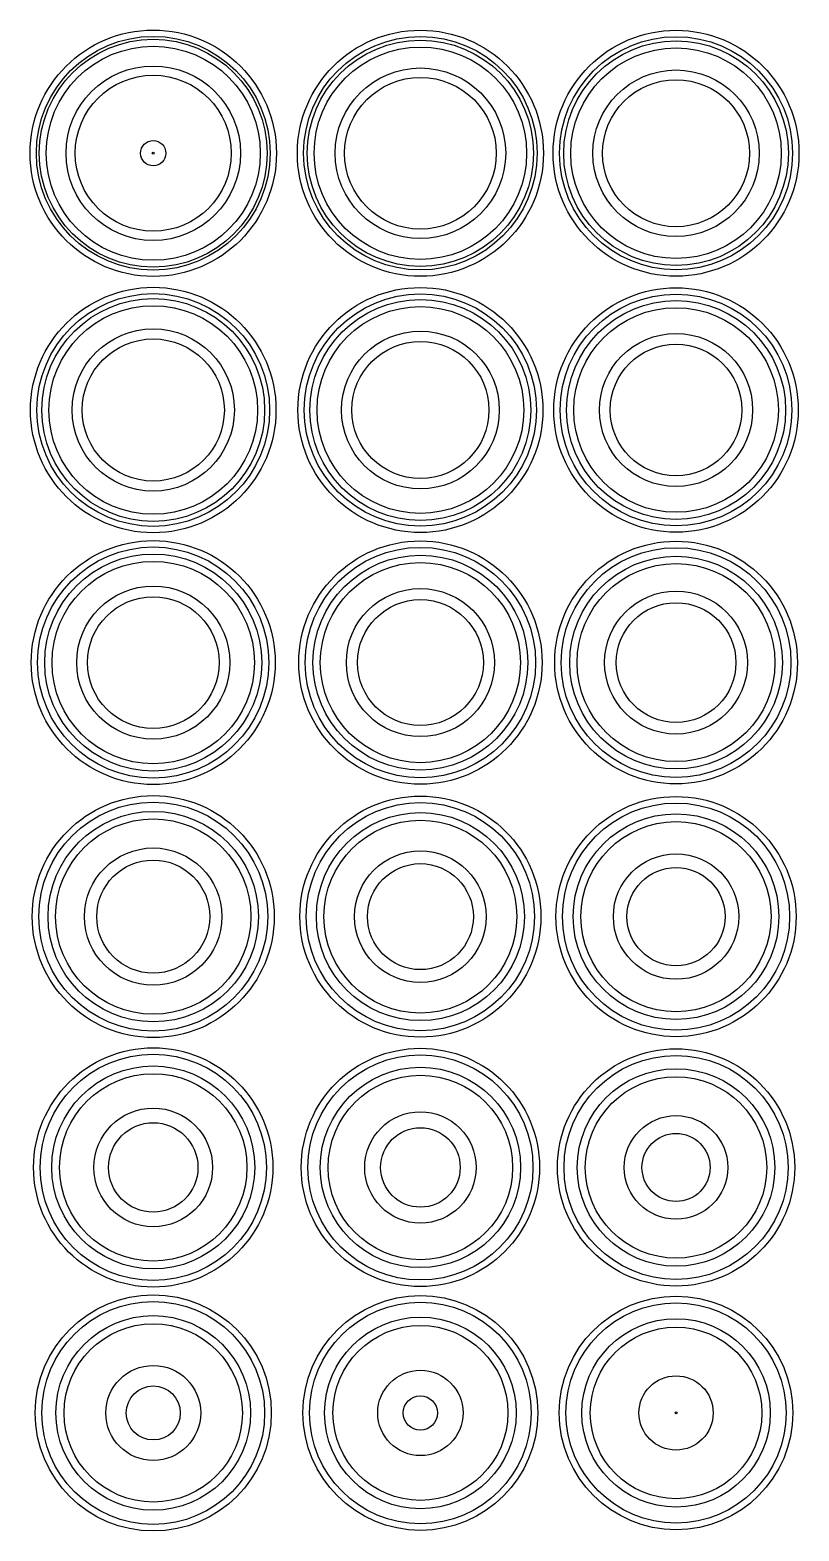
# Model space of a CAD drawing. Header units: millimetres. Extents: x -5261 to 5199, y -3405 to 2321.
# Drawn here: x 1197 to 2412, y -3270 to -899 of the extents above; entities that cross this region are included whole.
import ezdxf

# ---------------------------------------------------------------- set-up
doc = ezdxf.new("R2010")
doc.units = ezdxf.units.MM
doc.layers.add('Capa1', color=7, linetype='Continuous')

msp = doc.modelspace()

# ---------------------------------------------------------------- linework, layer by layer
at = {"layer": 'Capa1', "color": 7, "linetype": 'Continuous'}
for centre, radius in [((1391.7, -1094.1), 194.6), ((1813.7, -1094.1), 194.4), ((2217.5, -1094.1), 194.2), ((1391.7, -1094.1), 184.6), ((1391.7, -1094.1), 180), ((1813.7, -1094.1), 184.4), ((1813.7, -1094.1), 178.7), ((2217.5, -1094.1), 184.1), ((2217.5, -1094.1), 177.4), ((1391.7, -1094.1), 169.1), ((1813.7, -1094.1), 167.8), ((2217.5, -1094.1), 166.3), ((1391.7, -1094.1), 137.8), ((1391.7, -1094.1), 123.2), ((1813.7, -1094.1), 134.7), ((2217.5, -1094.1), 131.5), ((1813.7, -1094.1), 119.8), ((2217.5, -1094.1), 116.1), ((1391.7, -1094.1), 20), ((1391.7, -1094.1), 1.5), ((1391.7, -1499.7), 193.9), ((1391.7, -1499.7), 183.8), ((1391.7, -1499.7), 176), ((1813.7, -1499.7), 193.5), ((1813.7, -1499.7), 183.4), ((1813.7, -1499.7), 174.5), ((2217.5, -1499.7), 193.1), ((2217.5, -1499.7), 183), ((2217.5, -1499.7), 173), ((1391.7, -1499.7), 164.8), ((1813.7, -1499.7), 163.3), ((2217.5, -1499.7), 161.6), ((1391.7, -1499.7), 128.1), ((1813.7, -1499.7), 124.6), ((1391.7, -1499.7), 112.3), ((1813.7, -1499.7), 108.3), ((2217.5, -1499.7), 120.9), ((2217.5, -1499.7), 104), ((1391.7, -1898.7), 192.7), ((1813.7, -1898.7), 192.2), ((2217.5, -1898.7), 191.7), ((1391.7, -1898.7), 182.6), ((1391.7, -1898.7), 171.4), ((1813.7, -1898.7), 182), ((1813.7, -1898.7), 169.7), ((2217.5, -1898.7), 181.5), ((2217.5, -1898.7), 168), ((1391.7, -1898.7), 159.9), ((1813.7, -1898.7), 158.1), ((2217.5, -1898.7), 156.3), ((1391.7, -1898.7), 120.9), ((1391.7, -1898.7), 104), ((1813.7, -1898.7), 117), ((1813.7, -1898.7), 99.4), ((2217.5, -1898.7), 112.9), ((2217.5, -1898.7), 94.6), ((1391.7, -2300), 191.1), ((1813.7, -2300), 190.4), ((1391.7, -2300), 180.8), ((1391.7, -2300), 166.2), ((1813.7, -2300), 180.2), ((2217.5, -2300), 189.7), ((2217.5, -2300), 179.4), ((1391.7, -2300), 154.3), ((1813.7, -2300), 164.3), ((1813.7, -2300), 152.3), ((2217.5, -2300), 162.4), ((2217.5, -2300), 150.2), ((1391.7, -2300), 108.5), ((1813.7, -2300), 103.9), ((2217.5, -2300), 99), ((1391.7, -2300), 89.3), ((1813.7, -2300), 83.7), ((2217.5, -2300), 77.5), ((1391.7, -2696.2), 189), ((1813.7, -2696.2), 188.2), ((2217.5, -2696.2), 187.4), ((1391.7, -2696.2), 178.7), ((1391.7, -2696.2), 160.3), ((1813.7, -2696.2), 177.8), ((2217.5, -2696.2), 176.9), ((1391.7, -2696.2), 148), ((1813.7, -2696.2), 158.2), ((1813.7, -2696.2), 145.7), ((2217.5, -2696.2), 156), ((2217.5, -2696.2), 143.3), ((1391.7, -2696.2), 93.7), ((1391.7, -2696.2), 70.6), ((1813.7, -2696.2), 88), ((2217.5, -2696.2), 81.8), ((1813.7, -2696.2), 62.8), ((2217.5, -2696.2), 53.8), ((1391.7, -3084), 186.5), ((1391.7, -3084), 176), ((1813.7, -3084), 185.5), ((1813.7, -3084), 175), ((2217.5, -3084), 184.5), ((2217.5, -3084), 173.9), ((1391.7, -3084), 153.7), ((1813.7, -3084), 151.3), ((2217.5, -3084), 148.8), ((1391.7, -3084), 140.8), ((1813.7, -3084), 138.2), ((2217.5, -3084), 135.5), ((1391.7, -3084), 75), ((1813.7, -3084), 67.4), ((2217.5, -3084), 58.6), ((1391.7, -3084), 42.7), ((1813.7, -3084), 27.1), ((2217.5, -3084), 1.5)]:
    msp.add_circle(centre, radius, dxfattribs=at)

doc.saveas('drawing.dxf')
